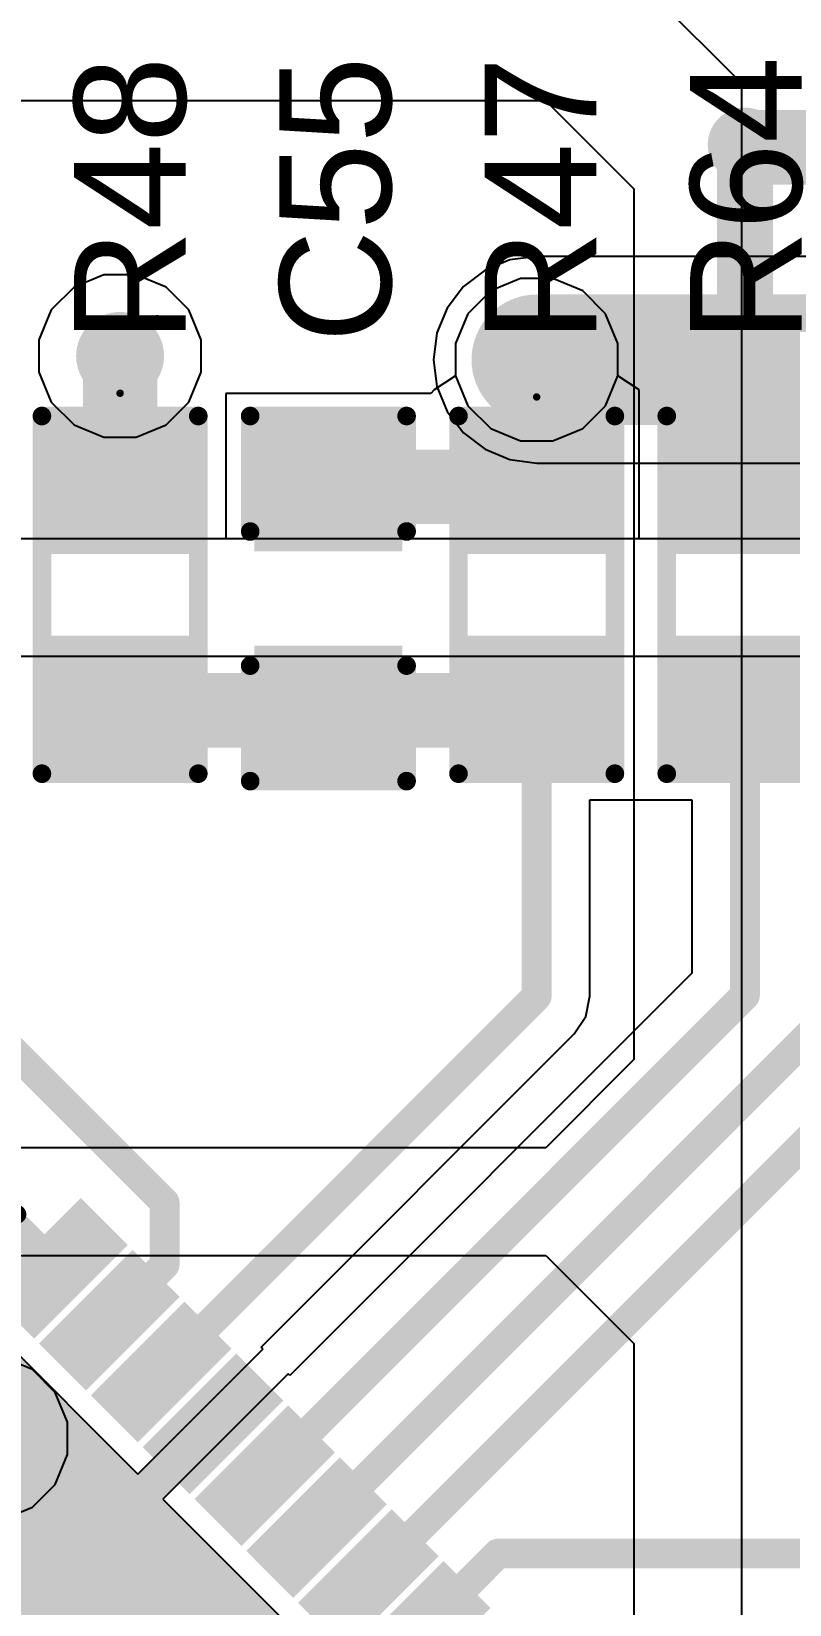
# Model space of a CAD drawing. Header units: inches. Extents: x 0 to 12.2, y 0 to 7.
# Drawn here: x 1.2877 to 1.4913, y 3.8963 to 4.3186 of the extents above; entities that cross this region are included whole.
import ezdxf

# ---------------------------------------------------------------- set-up
doc = ezdxf.new("R2010")
doc.units = ezdxf.units.IN
doc.header["$MEASUREMENT"] = 0
for name, color, linetype in [('Bottom Layer', 5, 'Continuous'), ('Drill Drawing', 1, 'Continuous'), ('Layer 1', 16, 'Continuous'), ('Layer 2', 76, 'Continuous'), ('Top Layer', 1, 'Continuous'), ('Top Overlay', 2, 'Continuous'), ('Top Paste', 8, 'Continuous'), ('Top Solder', 216, 'Continuous'), ('Via Holes', 16, 'Continuous')]:
    doc.layers.add(name, color=color, linetype=linetype)
doc.styles.add('Arial', font='', dxfattribs={"height": 0.2})
doc.styles.get('Arial').set_extended_font_data('Arial')

# ---------------------------------------------------------------- blocks, each defined once
blk = doc.blocks.new('32_QFN__5_5__23')
at = {"layer": 'Top Layer'}
for points in [[(-0.07381885, 0.08208665), (-0.07381885, 0.10964575), (-0.06397635, 0.10964575), (-0.06397635, 0.08208665)], [(-0.05413385, 0.08208665), (-0.05413385, 0.10964575), (-0.04429135, 0.10964575), (-0.04429135, 0.08208665)], [(-0.03444885, 0.08208665), (-0.03444885, 0.10964575), (-0.02460635, 0.10964575), (-0.02460635, 0.08208665)], [(-0.01476375, 0.08208675), (-0.01476375, 0.10964585), (-0.004921249999999999, 0.10964585), (-0.004921250000000001, 0.08208675)], [(0.004921249999999999, 0.08208675), (0.004921250000000001, 0.10964585), (0.01476375, 0.10964585), (0.01476375, 0.08208675)], [(0.02460635, 0.08208665), (0.02460635, 0.10964575), (0.03444885, 0.10964575), (0.03444885, 0.08208665)], [(0.04429135, 0.08208665), (0.04429135, 0.10964575), (0.05413385, 0.10964575), (0.05413385, 0.08208665)], [(0.06397635, 0.08208665), (0.06397635, 0.10964575), (0.07381885, 0.10964575), (0.07381885, 0.08208665)], [(-0.10964565, 0.07381895), (-0.08208655, 0.07381895), (-0.08208655, 0.06397645), (-0.10964565, 0.06397645)], [(0.08208655, 0.07381895), (0.10964565, 0.07381895), (0.10964565, 0.06397645), (0.08208655, 0.06397645)], [(-0.0679134, 0.0679135), (0.0679134, 0.0679135), (0.0679134, -0.0679133), (-0.0679134, -0.0679133)], [(-0.10964565, 0.05413395), (-0.08208655, 0.05413395), (-0.08208655, 0.04429145), (-0.10964565, 0.04429145)], [(0.08208655, 0.05413395), (0.10964565, 0.05413395), (0.10964565, 0.04429145), (0.08208655, 0.04429145)], [(-0.10964565, 0.03444895), (-0.08208655, 0.03444895), (-0.08208655, 0.02460645), (-0.10964565, 0.02460645)], [(0.08208655, 0.03444895), (0.10964565, 0.03444895), (0.10964565, 0.02460645), (0.08208655, 0.02460645)], [(-0.10964565, 0.01476385), (-0.08208655, 0.01476385), (-0.08208655, 0.00492135), (-0.10964565, 0.00492135)], [(0.08208655, 0.01476385), (0.10964565, 0.01476385), (0.10964565, 0.00492135), (0.08208655, 0.00492135)], [(-0.10964565, -0.00492115), (-0.08208655, -0.00492115), (-0.08208655, -0.01476365), (-0.10964565, -0.01476365)], [(0.08208655, -0.00492115), (0.10964565, -0.00492115), (0.10964565, -0.01476365), (0.08208655, -0.01476365)], [(-0.10964565, -0.02460615), (-0.08208655, -0.02460615), (-0.08208655, -0.03444865), (-0.10964565, -0.03444865)], [(0.08208655, -0.02460615), (0.10964565, -0.02460615), (0.10964565, -0.03444865), (0.08208655, -0.03444865)], [(-0.10964565, -0.04429115), (-0.08208655, -0.04429115), (-0.08208655, -0.05413365), (-0.10964565, -0.05413365)], [(0.08208655, -0.04429115), (0.10964565, -0.04429115), (0.10964565, -0.05413365), (0.08208655, -0.05413365)], [(-0.10964565, -0.06397615), (-0.08208655, -0.06397615), (-0.08208655, -0.07381865), (-0.10964565, -0.07381865)], [(0.08208655, -0.06397615), (0.10964565, -0.06397615), (0.10964565, -0.07381865), (0.08208655, -0.07381865)], [(-0.07381885, -0.10964545), (-0.07381885, -0.08208635), (-0.06397635, -0.08208635), (-0.06397635, -0.10964545)], [(-0.05413385, -0.10964545), (-0.05413385, -0.08208635), (-0.04429135, -0.08208635), (-0.04429135, -0.10964545)], [(-0.03444885, -0.10964545), (-0.03444885, -0.08208635), (-0.02460635, -0.08208635), (-0.02460635, -0.10964545)], [(-0.01476375, -0.10964555), (-0.01476375, -0.08208645), (-0.004921249999999999, -0.08208645), (-0.004921250000000001, -0.10964555)], [(0.004921249999999999, -0.10964555), (0.004921250000000001, -0.08208645), (0.01476375, -0.08208645), (0.01476375, -0.10964555)], [(0.02460635, -0.10964545), (0.02460635, -0.08208635), (0.03444885, -0.08208635), (0.03444885, -0.10964545)], [(0.04429135, -0.10964545), (0.04429135, -0.08208635), (0.05413385, -0.08208635), (0.05413385, -0.10964545)], [(0.06397635, -0.10964545), (0.06397635, -0.08208635), (0.07381885, -0.08208635), (0.07381885, -0.10964545)]]:
    blk.add_hatch(color=1, dxfattribs=at).paths.add_polyline_path(points)
at = {"layer": 'Top Paste'}
for points in [[(-0.07381885, 0.08208665), (-0.07381885, 0.10964575), (-0.06397635, 0.10964575), (-0.06397635, 0.08208665)], [(-0.05413385, 0.08208665), (-0.05413385, 0.10964575), (-0.04429135, 0.10964575), (-0.04429135, 0.08208665)], [(-0.03444885, 0.08208665), (-0.03444885, 0.10964575), (-0.02460635, 0.10964575), (-0.02460635, 0.08208665)], [(-0.01476375, 0.08208675), (-0.01476375, 0.10964585), (-0.004921249999999999, 0.10964585), (-0.004921250000000001, 0.08208675)], [(0.004921249999999999, 0.08208675), (0.004921250000000001, 0.10964585), (0.01476375, 0.10964585), (0.01476375, 0.08208675)], [(0.02460635, 0.08208665), (0.02460635, 0.10964575), (0.03444885, 0.10964575), (0.03444885, 0.08208665)], [(0.04429135, 0.08208665), (0.04429135, 0.10964575), (0.05413385, 0.10964575), (0.05413385, 0.08208665)], [(0.06397635, 0.08208665), (0.06397635, 0.10964575), (0.07381885, 0.10964575), (0.07381885, 0.08208665)], [(-0.10964565, 0.07381895), (-0.08208655, 0.07381895), (-0.08208655, 0.06397645), (-0.10964565, 0.06397645)], [(0.08208655, 0.07381895), (0.10964565, 0.07381895), (0.10964565, 0.06397645), (0.08208655, 0.06397645)], [(-0.10964565, 0.05413395), (-0.08208655, 0.05413395), (-0.08208655, 0.04429145), (-0.10964565, 0.04429145)], [(0.08208655, 0.05413395), (0.10964565, 0.05413395), (0.10964565, 0.04429145), (0.08208655, 0.04429145)], [(-0.10964565, 0.03444895), (-0.08208655, 0.03444895), (-0.08208655, 0.02460645), (-0.10964565, 0.02460645)], [(0.08208655, 0.03444895), (0.10964565, 0.03444895), (0.10964565, 0.02460645), (0.08208655, 0.02460645)], [(-0.10964565, 0.01476385), (-0.08208655, 0.01476385), (-0.08208655, 0.00492135), (-0.10964565, 0.00492135)], [(0.08208655, 0.01476385), (0.10964565, 0.01476385), (0.10964565, 0.00492135), (0.08208655, 0.00492135)], [(-0.10964565, -0.00492115), (-0.08208655, -0.00492115), (-0.08208655, -0.01476365), (-0.10964565, -0.01476365)], [(0.08208655, -0.00492115), (0.10964565, -0.00492115), (0.10964565, -0.01476365), (0.08208655, -0.01476365)], [(-0.10964565, -0.02460615), (-0.08208655, -0.02460615), (-0.08208655, -0.03444865), (-0.10964565, -0.03444865)], [(0.08208655, -0.02460615), (0.10964565, -0.02460615), (0.10964565, -0.03444865), (0.08208655, -0.03444865)], [(-0.10964565, -0.04429115), (-0.08208655, -0.04429115), (-0.08208655, -0.05413365), (-0.10964565, -0.05413365)], [(0.08208655, -0.04429115), (0.10964565, -0.04429115), (0.10964565, -0.05413365), (0.08208655, -0.05413365)], [(-0.10964565, -0.06397615), (-0.08208655, -0.06397615), (-0.08208655, -0.07381865), (-0.10964565, -0.07381865)], [(0.08208655, -0.06397615), (0.10964565, -0.06397615), (0.10964565, -0.07381865), (0.08208655, -0.07381865)], [(-0.07381885, -0.10964545), (-0.07381885, -0.08208635), (-0.06397635, -0.08208635), (-0.06397635, -0.10964545)], [(-0.05413385, -0.10964545), (-0.05413385, -0.08208635), (-0.04429135, -0.08208635), (-0.04429135, -0.10964545)], [(-0.03444885, -0.10964545), (-0.03444885, -0.08208635), (-0.02460635, -0.08208635), (-0.02460635, -0.10964545)], [(-0.01476375, -0.10964555), (-0.01476375, -0.08208645), (-0.004921249999999999, -0.08208645), (-0.004921250000000001, -0.10964555)], [(0.004921249999999999, -0.10964555), (0.004921250000000001, -0.08208645), (0.01476375, -0.08208645), (0.01476375, -0.10964555)], [(0.02460635, -0.10964545), (0.02460635, -0.08208635), (0.03444885, -0.08208635), (0.03444885, -0.10964545)], [(0.04429135, -0.10964545), (0.04429135, -0.08208635), (0.05413385, -0.08208635), (0.05413385, -0.10964545)], [(0.06397635, -0.10964545), (0.06397635, -0.08208635), (0.07381885, -0.08208635), (0.07381885, -0.10964545)]]:
    blk.add_hatch(color=8, dxfattribs=at).paths.add_polyline_path(points)
at = {"layer": 'Top Solder'}
for points in [[(-0.07781885, 0.07808665), (-0.07781885, 0.11364575), (-0.05997635, 0.11364575), (-0.05997635, 0.07808665)], [(-0.05813385, 0.07808665), (-0.05813385, 0.11364575), (-0.04029135, 0.11364575), (-0.04029135, 0.07808665)], [(-0.03844885, 0.07808665), (-0.03844885, 0.11364575), (-0.02060635, 0.11364575), (-0.02060635, 0.07808665)], [(-0.01876375, 0.07808675), (-0.01876375, 0.11364585), (-0.0009212499999999986, 0.11364585), (-0.0009212500000000015, 0.07808675)], [(0.0009212499999999986, 0.07808675), (0.0009212500000000015, 0.11364585), (0.01876375, 0.11364585), (0.01876375, 0.07808675)], [(0.02060635, 0.07808665), (0.02060635, 0.11364575), (0.03844885, 0.11364575), (0.03844885, 0.07808665)], [(0.04029135, 0.07808665), (0.04029135, 0.11364575), (0.05813385, 0.11364575), (0.05813385, 0.07808665)], [(0.05997635, 0.07808665), (0.05997635, 0.11364575), (0.07781885, 0.11364575), (0.07781885, 0.07808665)], [(-0.11364565, 0.07781895), (-0.07808655, 0.07781895), (-0.07808655, 0.05997645), (-0.11364565, 0.05997645)], [(0.07808655, 0.07781895), (0.11364565, 0.07781895), (0.11364565, 0.05997645), (0.07808655, 0.05997645)], [(-0.0719134, 0.0719135), (0.0719134, 0.0719135), (0.0719134, -0.0719133), (-0.0719134, -0.0719133)], [(-0.11364565, 0.05813395), (-0.07808655, 0.05813395), (-0.07808655, 0.04029145), (-0.11364565, 0.04029145)], [(0.07808655, 0.05813395), (0.11364565, 0.05813395), (0.11364565, 0.04029145), (0.07808655, 0.04029145)], [(-0.11364565, 0.03844895), (-0.07808655, 0.03844895), (-0.07808655, 0.02060645), (-0.11364565, 0.02060645)], [(0.07808655, 0.03844895), (0.11364565, 0.03844895), (0.11364565, 0.02060645), (0.07808655, 0.02060645)], [(-0.11364565, 0.01876385), (-0.07808655, 0.01876385), (-0.07808655, 0.00092135), (-0.11364565, 0.00092135)], [(0.07808655, 0.01876385), (0.11364565, 0.01876385), (0.11364565, 0.00092135), (0.07808655, 0.00092135)], [(-0.11364565, -0.00092115), (-0.07808655, -0.00092115), (-0.07808655, -0.01876365), (-0.11364565, -0.01876365)], [(0.07808655, -0.00092115), (0.11364565, -0.00092115), (0.11364565, -0.01876365), (0.07808655, -0.01876365)], [(-0.11364565, -0.02060615), (-0.07808655, -0.02060615), (-0.07808655, -0.03844865), (-0.11364565, -0.03844865)], [(0.07808655, -0.02060615), (0.11364565, -0.02060615), (0.11364565, -0.03844865), (0.07808655, -0.03844865)], [(-0.11364565, -0.04029115), (-0.07808655, -0.04029115), (-0.07808655, -0.05813365), (-0.11364565, -0.05813365)], [(0.07808655, -0.04029115), (0.11364565, -0.04029115), (0.11364565, -0.05813365), (0.07808655, -0.05813365)], [(-0.11364565, -0.05997615), (-0.07808655, -0.05997615), (-0.07808655, -0.07781865), (-0.11364565, -0.07781865)], [(0.07808655, -0.05997615), (0.11364565, -0.05997615), (0.11364565, -0.07781865), (0.07808655, -0.07781865)], [(-0.07781885, -0.11364545), (-0.07781885, -0.07808635), (-0.05997635, -0.07808635), (-0.05997635, -0.11364545)], [(-0.05813385, -0.11364545), (-0.05813385, -0.07808635), (-0.04029135, -0.07808635), (-0.04029135, -0.11364545)], [(-0.03844885, -0.11364545), (-0.03844885, -0.07808635), (-0.02060635, -0.07808635), (-0.02060635, -0.11364545)], [(-0.01876375, -0.11364555), (-0.01876375, -0.07808645), (-0.0009212499999999986, -0.07808645), (-0.0009212500000000015, -0.11364555)], [(0.0009212499999999986, -0.11364555), (0.0009212500000000015, -0.07808645), (0.01876375, -0.07808645), (0.01876375, -0.11364555)], [(0.02060635, -0.11364545), (0.02060635, -0.07808635), (0.03844885, -0.07808635), (0.03844885, -0.11364545)], [(0.04029135, -0.11364545), (0.04029135, -0.07808635), (0.05813385, -0.07808635), (0.05813385, -0.11364545)], [(0.05997635, -0.11364545), (0.05997635, -0.07808635), (0.07781885, -0.07808635), (0.07781885, -0.11364545)]]:
    blk.add_hatch(color=216, dxfattribs=at).paths.add_polyline_path(points)
at = {"layer": 'Top Overlay'}
for points in [[(-0.0984252, 0.0984254, 0.005, 0.005, 0), (-0.0984252, 0.0868111, 0.005, 0.005, 0)], [(-0.0984252, 0.0984254, 0.005, 0.005, 0), (-0.086811, 0.0984254, 0.005, 0.005, 0)], [(0.086811, 0.0984254, 0.005, 0.005, 0), (0.0984252, 0.0984254, 0.005, 0.005, 0)], [(0.0984252, 0.0984254, 0.005, 0.005, 0), (0.0984252, 0.0868111, 0.005, 0.005, 0)], [(-0.1248661, 0.0738977, 0.005, 0.005, 0), (-0.1248661, 0.0638978, 0.005, 0.005, 0)], [(-0.1248661, 0.0738977, 0.005, 0.005, 0), (-0.1198661, 0.0688977, 0.005, 0.005, 0)], [(-0.1248661, 0.0638978, 0.005, 0.005, 0), (-0.1198661, 0.0688977, 0.005, 0.005, 0)], [(-0.0984252, -0.0868109, 0.005, 0.005, 0), (-0.0984252, -0.0984251, 0.005, 0.005, 0)], [(0.0984252, -0.0868109, 0.005, 0.005, 0), (0.0984252, -0.0984251, 0.005, 0.005, 0)], [(-0.0984252, -0.0984251, 0.005, 0.005, 0), (-0.086811, -0.0984251, 0.005, 0.005, 0)], [(0.086811, -0.0984251, 0.005, 0.005, 0), (0.0984252, -0.0984251, 0.005, 0.005, 0)]]:
    blk.add_lwpolyline(points, format="xyseb", dxfattribs=at)
for points in [[(-0.0996752, 0.0984254, 0.0025, 0.0025, 1), (-0.0971752, 0.0984254, 0.0025, 0.0025, 1)], [(-0.0996752, 0.0984254, 0.0025, 0.0025, 1), (-0.0971752, 0.0984254, 0.0025, 0.0025, 1)], [(-0.088061, 0.0984254, 0.0025, 0.0025, 1), (-0.085561, 0.0984254, 0.0025, 0.0025, 1)], [(0.085561, 0.0984254, 0.0025, 0.0025, 1), (0.088061, 0.0984254, 0.0025, 0.0025, 1)], [(0.0971752, 0.0984254, 0.0025, 0.0025, 1), (0.0996752, 0.0984254, 0.0025, 0.0025, 1)], [(0.0971752, 0.0984254, 0.0025, 0.0025, 1), (0.0996752, 0.0984254, 0.0025, 0.0025, 1)], [(-0.0996752, 0.0868111, 0.0025, 0.0025, 1), (-0.0971752, 0.0868111, 0.0025, 0.0025, 1)], [(0.0971752, 0.0868111, 0.0025, 0.0025, 1), (0.0996752, 0.0868111, 0.0025, 0.0025, 1)], [(-0.1261161, 0.0738977, 0.0025, 0.0025, 1), (-0.1236161, 0.0738977, 0.0025, 0.0025, 1)], [(-0.1261161, 0.0738977, 0.0025, 0.0025, 1), (-0.1236161, 0.0738977, 0.0025, 0.0025, 1)], [(-0.1211161, 0.0688977, 0.0025, 0.0025, 1), (-0.1186161, 0.0688977, 0.0025, 0.0025, 1)], [(-0.1211161, 0.0688977, 0.0025, 0.0025, 1), (-0.1186161, 0.0688977, 0.0025, 0.0025, 1)], [(-0.1261161, 0.0638978, 0.0025, 0.0025, 1), (-0.1236161, 0.0638978, 0.0025, 0.0025, 1)], [(-0.1261161, 0.0638978, 0.0025, 0.0025, 1), (-0.1236161, 0.0638978, 0.0025, 0.0025, 1)], [(-0.0996752, -0.0868109, 0.0025, 0.0025, 1), (-0.0971752, -0.0868109, 0.0025, 0.0025, 1)], [(0.0971752, -0.0868109, 0.0025, 0.0025, 1), (0.0996752, -0.0868109, 0.0025, 0.0025, 1)], [(-0.0996752, -0.0984251, 0.0025, 0.0025, 1), (-0.0971752, -0.0984251, 0.0025, 0.0025, 1)], [(-0.0996752, -0.0984251, 0.0025, 0.0025, 1), (-0.0971752, -0.0984251, 0.0025, 0.0025, 1)], [(-0.088061, -0.0984251, 0.0025, 0.0025, 1), (-0.085561, -0.0984251, 0.0025, 0.0025, 1)], [(0.085561, -0.0984251, 0.0025, 0.0025, 1), (0.088061, -0.0984251, 0.0025, 0.0025, 1)], [(0.0971752, -0.0984251, 0.0025, 0.0025, 1), (0.0996752, -0.0984251, 0.0025, 0.0025, 1)], [(0.0971752, -0.0984251, 0.0025, 0.0025, 1), (0.0996752, -0.0984251, 0.0025, 0.0025, 1)]]:
    blk.add_lwpolyline(points, format="xyseb", close=True, dxfattribs=at)
blk = doc.blocks.new('R___0603_100')
at = {"layer": 'Top Layer'}
for points in [[(-0.015, 0.0175), (-0.015, -0.0175), (-0.045, -0.0175), (-0.045, 0.0175)], [(0.045, 0.0175), (0.045, -0.0175), (0.015, -0.0175), (0.015, 0.0175)]]:
    blk.add_hatch(color=1, dxfattribs=at).paths.add_polyline_path(points)
at = {"layer": 'Top Paste'}
for points in [[(-0.015, 0.0175), (-0.015, -0.0175), (-0.045, -0.0175), (-0.045, 0.0175)], [(0.045, 0.0175), (0.045, -0.0175), (0.015, -0.0175), (0.015, 0.0175)]]:
    blk.add_hatch(color=8, dxfattribs=at).paths.add_polyline_path(points)
at = {"layer": 'Top Solder'}
for points in [[(-0.011, 0.0215), (-0.011, -0.0215), (-0.049, -0.0215), (-0.049, 0.0215)], [(0.049, 0.0215), (0.049, -0.0215), (0.011, -0.0215), (0.011, 0.0215)]]:
    blk.add_hatch(color=216, dxfattribs=at).paths.add_polyline_path(points)
at = {"layer": 'Top Overlay'}
for points in [[(-0.048, -0.021, 0.005, 0.005, 0), (-0.048, 0.021, 0.005, 0.005, 0)], [(0.048, 0.021, 0.005, 0.005, 0), (-0.048, 0.021, 0.005, 0.005, 0)], [(0.048, -0.021, 0.005, 0.005, 0), (0.048, 0.021, 0.005, 0.005, 0)], [(0.048, -0.021, 0.005, 0.005, 0), (-0.048, -0.021, 0.005, 0.005, 0)]]:
    blk.add_lwpolyline(points, format="xyseb", dxfattribs=at)
for points in [[(-0.04925, 0.021, 0.0025, 0.0025, 1), (-0.04675, 0.021, 0.0025, 0.0025, 1)], [(-0.04925, 0.021, 0.0025, 0.0025, 1), (-0.04675, 0.021, 0.0025, 0.0025, 1)], [(0.04675, 0.021, 0.0025, 0.0025, 1), (0.04925, 0.021, 0.0025, 0.0025, 1)], [(0.04675, 0.021, 0.0025, 0.0025, 1), (0.04925, 0.021, 0.0025, 0.0025, 1)], [(-0.04925, -0.021, 0.0025, 0.0025, 1), (-0.04675, -0.021, 0.0025, 0.0025, 1)], [(-0.04925, -0.021, 0.0025, 0.0025, 1), (-0.04675, -0.021, 0.0025, 0.0025, 1)], [(0.04675, -0.021, 0.0025, 0.0025, 1), (0.04925, -0.021, 0.0025, 0.0025, 1)], [(0.04675, -0.021, 0.0025, 0.0025, 1), (0.04925, -0.021, 0.0025, 0.0025, 1)]]:
    blk.add_lwpolyline(points, format="xyseb", close=True, dxfattribs=at)
blk = doc.blocks.new('R___0603_116')
at = {"layer": 'Top Layer'}
for points in [[(-0.015, 0.0175), (-0.015, -0.0175), (-0.045, -0.0175), (-0.045, 0.0175)], [(0.045, 0.0175), (0.045, -0.0175), (0.015, -0.0175), (0.015, 0.0175)]]:
    blk.add_hatch(color=1, dxfattribs=at).paths.add_polyline_path(points)
at = {"layer": 'Top Paste'}
for points in [[(-0.015, 0.0175), (-0.015, -0.0175), (-0.045, -0.0175), (-0.045, 0.0175)], [(0.045, 0.0175), (0.045, -0.0175), (0.015, -0.0175), (0.015, 0.0175)]]:
    blk.add_hatch(color=8, dxfattribs=at).paths.add_polyline_path(points)
at = {"layer": 'Top Solder'}
for points in [[(-0.011, 0.0215), (-0.011, -0.0215), (-0.049, -0.0215), (-0.049, 0.0215)], [(0.049, 0.0215), (0.049, -0.0215), (0.011, -0.0215), (0.011, 0.0215)]]:
    blk.add_hatch(color=216, dxfattribs=at).paths.add_polyline_path(points)
at = {"layer": 'Top Overlay'}
for points in [[(-0.048, 0.021, 0.005, 0.005, 0), (-0.048, -0.021, 0.005, 0.005, 0)], [(-0.048, 0.021, 0.005, 0.005, 0), (0.048, 0.021, 0.005, 0.005, 0)], [(0.048, 0.021, 0.005, 0.005, 0), (0.048, -0.021, 0.005, 0.005, 0)], [(-0.048, -0.021, 0.005, 0.005, 0), (0.048, -0.021, 0.005, 0.005, 0)]]:
    blk.add_lwpolyline(points, format="xyseb", dxfattribs=at)
for points in [[(-0.04925, 0.021, 0.0025, 0.0025, 1), (-0.04675, 0.021, 0.0025, 0.0025, 1)], [(-0.04925, 0.021, 0.0025, 0.0025, 1), (-0.04675, 0.021, 0.0025, 0.0025, 1)], [(0.04675, 0.021, 0.0025, 0.0025, 1), (0.04925, 0.021, 0.0025, 0.0025, 1)], [(0.04675, 0.021, 0.0025, 0.0025, 1), (0.04925, 0.021, 0.0025, 0.0025, 1)], [(-0.04925, -0.021, 0.0025, 0.0025, 1), (-0.04675, -0.021, 0.0025, 0.0025, 1)], [(-0.04925, -0.021, 0.0025, 0.0025, 1), (-0.04675, -0.021, 0.0025, 0.0025, 1)], [(0.04675, -0.021, 0.0025, 0.0025, 1), (0.04925, -0.021, 0.0025, 0.0025, 1)], [(0.04675, -0.021, 0.0025, 0.0025, 1), (0.04925, -0.021, 0.0025, 0.0025, 1)]]:
    blk.add_lwpolyline(points, format="xyseb", close=True, dxfattribs=at)
blk = doc.blocks.new('R___0603_117')
at = {"layer": 'Top Layer'}
for points in [[(-0.015, 0.0175), (-0.015, -0.0175), (-0.045, -0.0175), (-0.045, 0.0175)], [(0.045, 0.0175), (0.045, -0.0175), (0.015, -0.0175), (0.015, 0.0175)]]:
    blk.add_hatch(color=1, dxfattribs=at).paths.add_polyline_path(points)
at = {"layer": 'Top Paste'}
for points in [[(-0.015, 0.0175), (-0.015, -0.0175), (-0.045, -0.0175), (-0.045, 0.0175)], [(0.045, 0.0175), (0.045, -0.0175), (0.015, -0.0175), (0.015, 0.0175)]]:
    blk.add_hatch(color=8, dxfattribs=at).paths.add_polyline_path(points)
at = {"layer": 'Top Solder'}
for points in [[(-0.011, 0.0215), (-0.011, -0.0215), (-0.049, -0.0215), (-0.049, 0.0215)], [(0.049, 0.0215), (0.049, -0.0215), (0.011, -0.0215), (0.011, 0.0215)]]:
    blk.add_hatch(color=216, dxfattribs=at).paths.add_polyline_path(points)
at = {"layer": 'Top Overlay'}
for points in [[(-0.048, -0.021, 0.005, 0.005, 0), (-0.048, 0.021, 0.005, 0.005, 0)], [(0.048, 0.021, 0.005, 0.005, 0), (-0.048, 0.021, 0.005, 0.005, 0)], [(0.048, -0.021, 0.005, 0.005, 0), (0.048, 0.021, 0.005, 0.005, 0)], [(0.048, -0.021, 0.005, 0.005, 0), (-0.048, -0.021, 0.005, 0.005, 0)]]:
    blk.add_lwpolyline(points, format="xyseb", dxfattribs=at)
for points in [[(-0.04925, 0.021, 0.0025, 0.0025, 1), (-0.04675, 0.021, 0.0025, 0.0025, 1)], [(-0.04925, 0.021, 0.0025, 0.0025, 1), (-0.04675, 0.021, 0.0025, 0.0025, 1)], [(0.04675, 0.021, 0.0025, 0.0025, 1), (0.04925, 0.021, 0.0025, 0.0025, 1)], [(0.04675, 0.021, 0.0025, 0.0025, 1), (0.04925, 0.021, 0.0025, 0.0025, 1)], [(-0.04925, -0.021, 0.0025, 0.0025, 1), (-0.04675, -0.021, 0.0025, 0.0025, 1)], [(-0.04925, -0.021, 0.0025, 0.0025, 1), (-0.04675, -0.021, 0.0025, 0.0025, 1)], [(0.04675, -0.021, 0.0025, 0.0025, 1), (0.04925, -0.021, 0.0025, 0.0025, 1)], [(0.04675, -0.021, 0.0025, 0.0025, 1), (0.04925, -0.021, 0.0025, 0.0025, 1)]]:
    blk.add_lwpolyline(points, format="xyseb", close=True, dxfattribs=at)
blk = doc.blocks.new('C___0603_300')
at = {"layer": 'Top Layer'}
for points in [[(-0.015, 0.0175), (-0.015, -0.0175), (-0.045, -0.0175), (-0.045, 0.0175)], [(0.045, 0.0175), (0.045, -0.0175), (0.015, -0.0175), (0.015, 0.0175)]]:
    blk.add_hatch(color=1, dxfattribs=at).paths.add_polyline_path(points)
at = {"layer": 'Top Paste'}
for points in [[(-0.015, 0.0175), (-0.015, -0.0175), (-0.045, -0.0175), (-0.045, 0.0175)], [(0.045, 0.0175), (0.045, -0.0175), (0.015, -0.0175), (0.015, 0.0175)]]:
    blk.add_hatch(color=8, dxfattribs=at).paths.add_polyline_path(points)
at = {"layer": 'Top Solder'}
for points in [[(-0.0126378, 0.0198622), (-0.0126378, -0.0198622), (-0.0473622, -0.0198622), (-0.0473622, 0.0198622)], [(0.0473622, 0.0198622), (0.0473622, -0.0198622), (0.0126378, -0.0198622), (0.0126378, 0.0198622)]]:
    blk.add_hatch(color=216, dxfattribs=at).paths.add_polyline_path(points)
at = {"layer": 'Top Overlay'}
for points in [[(-0.018, 0.021, 0.005, 0.005, 0), (-0.049, 0.021, 0.005, 0.005, 0)], [(-0.049, -0.021, 0.005, 0.005, 0), (-0.049, 0.021, 0.005, 0.005, 0)], [(0.049, 0.021, 0.005, 0.005, 0), (0.018, 0.021, 0.005, 0.005, 0)], [(0.049, -0.021, 0.005, 0.005, 0), (0.049, 0.021, 0.005, 0.005, 0)], [(-0.018, -0.021, 0.005, 0.005, 0), (-0.049, -0.021, 0.005, 0.005, 0)], [(0.049, -0.021, 0.005, 0.005, 0), (0.018, -0.021, 0.005, 0.005, 0)]]:
    blk.add_lwpolyline(points, format="xyseb", dxfattribs=at)
for points in [[(-0.05025, 0.021, 0.0025, 0.0025, 1), (-0.04775, 0.021, 0.0025, 0.0025, 1)], [(-0.05025, 0.021, 0.0025, 0.0025, 1), (-0.04775, 0.021, 0.0025, 0.0025, 1)], [(-0.01925, 0.021, 0.0025, 0.0025, 1), (-0.01675, 0.021, 0.0025, 0.0025, 1)], [(0.01675, 0.021, 0.0025, 0.0025, 1), (0.01925, 0.021, 0.0025, 0.0025, 1)], [(0.04775, 0.021, 0.0025, 0.0025, 1), (0.05025, 0.021, 0.0025, 0.0025, 1)], [(0.04775, 0.021, 0.0025, 0.0025, 1), (0.05025, 0.021, 0.0025, 0.0025, 1)], [(-0.05025, -0.021, 0.0025, 0.0025, 1), (-0.04775, -0.021, 0.0025, 0.0025, 1)], [(-0.05025, -0.021, 0.0025, 0.0025, 1), (-0.04775, -0.021, 0.0025, 0.0025, 1)], [(-0.01925, -0.021, 0.0025, 0.0025, 1), (-0.01675, -0.021, 0.0025, 0.0025, 1)], [(0.01675, -0.021, 0.0025, 0.0025, 1), (0.01925, -0.021, 0.0025, 0.0025, 1)], [(0.04775, -0.021, 0.0025, 0.0025, 1), (0.05025, -0.021, 0.0025, 0.0025, 1)], [(0.04775, -0.021, 0.0025, 0.0025, 1), (0.05025, -0.021, 0.0025, 0.0025, 1)]]:
    blk.add_lwpolyline(points, format="xyseb", close=True, dxfattribs=at)

msp = doc.modelspace()

# ---------------------------------------------------------------- hatches: boundary and pattern name
at = {"layer": 'Bottom Layer'}
h = msp.add_hatch(color=5, dxfattribs=at)
edge = h.paths.add_edge_path()
edge.add_arc((1.3114803, 4.2314733), 0.011811, 0, 360)
h = msp.add_hatch(color=5, dxfattribs=at)
edge = h.paths.add_edge_path()
edge.add_arc((1.4233545, 4.2304733), 0.011811, 0, 360)
at = {"layer": 'Layer 1'}
h = msp.add_hatch(color=16, dxfattribs=at)
edge = h.paths.add_edge_path()
edge.add_arc((1.3114803, 4.2314733), 0.011811, 0, 360)
h = msp.add_hatch(color=16, dxfattribs=at)
edge = h.paths.add_edge_path()
edge.add_arc((1.4233545, 4.2304733), 0.011811, 0, 360)
at = {"layer": 'Layer 2'}
h = msp.add_hatch(color=76, dxfattribs=at)
edge = h.paths.add_edge_path()
edge.add_arc((1.3114803, 4.2314733), 0.011811, 0, 360)
h = msp.add_hatch(color=76, dxfattribs=at)
edge = h.paths.add_edge_path()
edge.add_arc((1.4233545, 4.2304733), 0.011811, 0, 360)
at = {"layer": 'Top Layer'}
h = msp.add_hatch(color=1, dxfattribs=at)
edge = h.paths.add_edge_path()
edge.add_arc((1.3114803, 4.2314733), 0.011811, 0, 360)
h = msp.add_hatch(color=1, dxfattribs=at)
edge = h.paths.add_edge_path()
edge.add_arc((1.4233545, 4.2304733), 0.011811, 0, 360)
msp.add_hatch(color=1, dxfattribs=at).paths.add_polyline_path([(1.3496404, 3.9510916), (1.3426808, 3.9580512), (1.2886302, 3.9040006), (1.2955898, 3.897041)])
at = {"layer": 'Via Holes'}
h = msp.add_hatch(color=7, dxfattribs=at)
edge = h.paths.add_edge_path()
edge.add_arc((1.3114803, 4.2314733), 0.0059055, 0, 360)
h = msp.add_hatch(color=7, dxfattribs=at)
edge = h.paths.add_edge_path()
edge.add_arc((1.4233545, 4.2304733), 0.0059055, 0, 360)

# ---------------------------------------------------------------- linework, layer by layer
at = {"layer": 'Bottom Layer'}
for p, q in [((1.4161756, 4.2572655), (1.4094858, 4.2544945)), ((1.4233545, 4.2582106), (1.4161756, 4.2572655)), ((2.1869754, 4.2582106), (1.4233545, 4.2582106)), ((1.4094858, 4.2544945), (1.4037413, 4.2500865)), ((1.4037413, 4.2500865), (1.3993333, 4.244342)), ((1.3993333, 4.244342), (1.3965623, 4.2376522)), ((1.3965623, 4.2376522), (1.3956172, 4.2304733)), ((1.3956172, 4.2304733), (1.3965623, 4.2232944)), ((1.3965623, 4.2232944), (1.3993333, 4.2166046)), ((1.3993333, 4.2166046), (1.4037413, 4.2108601)), ((1.4037413, 4.2108601), (1.4094858, 4.2064521)), ((1.4094858, 4.2064521), (1.4161756, 4.2036811)), ((1.4161756, 4.2036811), (1.4233545, 4.202736)), ((1.4233545, 4.202736), (2.1869754, 4.202736))]:
    msp.add_line(p, q, dxfattribs=at)
msp.add_lwpolyline([(1.4233545, 4.2304733, 0.035, 0.035, 0), (2.1869754, 4.2304733, 0.035, 0.035, 0)], format="xyseb", dxfattribs=at)
msp.add_lwpolyline([(1.4146045, 4.2304733, 0.0175, 0.0175, 1), (1.4321045, 4.2304733, 0.0175, 0.0175, 1)], format="xyseb", close=True, dxfattribs=at)
at = {"layer": 'Drill Drawing'}
for points in [[(1.3014803, 4.2414733, 0.002, 0.002, 0), (1.3214803, 4.2414733, 0.002, 0.002, 0)], [(1.3014803, 4.2414733, 0.002, 0.002, 0), (1.3114803, 4.2214733, 0.002, 0.002, 0)], [(1.3114803, 4.2214733, 0.002, 0.002, 0), (1.3214803, 4.2414733, 0.002, 0.002, 0)], [(1.4133545, 4.2404733, 0.002, 0.002, 0), (1.4333545, 4.2404733, 0.002, 0.002, 0)], [(1.4133545, 4.2404733, 0.002, 0.002, 0), (1.4233545, 4.2204733, 0.002, 0.002, 0)], [(1.4233545, 4.2204733, 0.002, 0.002, 0), (1.4333545, 4.2404733, 0.002, 0.002, 0)]]:
    msp.add_lwpolyline(points, format="xyseb", dxfattribs=at)
for points in [[(1.3009803, 4.2414733, 0.001, 0.001, 1), (1.3019803, 4.2414733, 0.001, 0.001, 1)], [(1.3009803, 4.2414733, 0.001, 0.001, 1), (1.3019803, 4.2414733, 0.001, 0.001, 1)], [(1.3209803, 4.2414733, 0.001, 0.001, 1), (1.3219803, 4.2414733, 0.001, 0.001, 1)], [(1.3209803, 4.2414733, 0.001, 0.001, 1), (1.3219803, 4.2414733, 0.001, 0.001, 1)], [(1.4128545, 4.2404733, 0.001, 0.001, 1), (1.4138545, 4.2404733, 0.001, 0.001, 1)], [(1.4128545, 4.2404733, 0.001, 0.001, 1), (1.4138545, 4.2404733, 0.001, 0.001, 1)], [(1.4328545, 4.2404733, 0.001, 0.001, 1), (1.4338545, 4.2404733, 0.001, 0.001, 1)], [(1.4328545, 4.2404733, 0.001, 0.001, 1), (1.4338545, 4.2404733, 0.001, 0.001, 1)], [(1.3109803, 4.2214733, 0.001, 0.001, 1), (1.3119803, 4.2214733, 0.001, 0.001, 1)], [(1.3109803, 4.2214733, 0.001, 0.001, 1), (1.3119803, 4.2214733, 0.001, 0.001, 1)], [(1.4228545, 4.2204733, 0.001, 0.001, 1), (1.4238545, 4.2204733, 0.001, 0.001, 1)], [(1.4228545, 4.2204733, 0.001, 0.001, 1), (1.4238545, 4.2204733, 0.001, 0.001, 1)]]:
    msp.add_lwpolyline(points, format="xyseb", close=True, dxfattribs=at)
at = {"layer": 'Layer 1'}
for p, q in [((1.419016, 4.2522843), (1.4109996, 4.2489638)), ((1.427693, 4.2522843), (1.419016, 4.2522843)), ((1.4357094, 4.2489638), (1.427693, 4.2522843)), ((1.4109996, 4.2489638), (1.404864, 4.2428282)), ((1.441845, 4.2428282), (1.4357094, 4.2489638)), ((1.404864, 4.2428282), (1.4015435, 4.2348118)), ((1.4451655, 4.2348118), (1.441845, 4.2428282)), ((1.4015435, 4.2348118), (1.4015435, 4.2261348)), ((1.4451655, 4.2261348), (1.4451655, 4.2348118)), ((1.4015435, 4.2261348), (1.404864, 4.2181184)), ((1.441845, 4.2181184), (1.4451655, 4.2261348)), ((1.404864, 4.2181184), (1.4109996, 4.2119828)), ((1.4357094, 4.2119828), (1.441845, 4.2181184)), ((1.4109996, 4.2119828), (1.419016, 4.2086623)), ((1.427693, 4.2086623), (1.4357094, 4.2119828)), ((1.419016, 4.2086623), (1.427693, 4.2086623))]:
    msp.add_line(p, q, dxfattribs=at)
at = {"layer": 'Layer 2'}
for p, q in [((1.4784296, 4.3045704), (1.4483526, 4.3346474)), ((1.4784296, 3.679199), (1.4784296, 4.3045704)), ((0.6851306, 4.3), (1.4257354, 4.2999999)), ((1.4257354, 4.2999999), (1.4494347, 4.2763006)), ((1.4494347, 4.2763006), (1.4494348, 4.042607)), ((1.3071418, 4.2532843), (1.2991254, 4.2499638)), ((1.3158188, 4.2532843), (1.3071418, 4.2532843)), ((1.3238352, 4.2499638), (1.3158188, 4.2532843)), ((1.2991254, 4.2499638), (1.2929898, 4.2438282)), ((1.3299708, 4.2438282), (1.3238352, 4.2499638)), ((1.2929898, 4.2438282), (1.2896693, 4.2358118)), ((1.3332913, 4.2358118), (1.3299708, 4.2438282)), ((1.2896693, 4.2358118), (1.2896693, 4.2271348)), ((1.3332913, 4.2271348), (1.3332913, 4.2358118)), ((1.2896693, 4.2271348), (1.2929898, 4.2191184)), ((1.3299708, 4.2191184), (1.3332913, 4.2271348)), ((1.2929898, 4.2191184), (1.2991254, 4.2129828)), ((1.3238352, 4.2129828), (1.3299708, 4.2191184)), ((1.2991254, 4.2129828), (1.3071418, 4.2096623)), ((1.3071418, 4.2096623), (1.3158188, 4.2096623)), ((1.3158188, 4.2096623), (1.3238352, 4.2129828)), ((1.4494348, 4.042607), (1.4257745, 4.0189467)), ((1.4257745, 4.0189467), (0.6853095, 4.0189469)), ((0.5817013, 3.99), (1.4258357, 3.99)), ((1.4258357, 3.99), (1.4494347, 3.966401)), ((1.4494347, 3.966401), (1.4494348, 3.6773918)), ((1.287944, 3.9594372), (1.2799276, 3.9627577)), ((1.2940796, 3.9533016), (1.287944, 3.9594372)), ((1.2974001, 3.9452852), (1.2940796, 3.9533016)), ((1.2974001, 3.9366082), (1.2974001, 3.9452852)), ((1.2940796, 3.9285918), (1.2974001, 3.9366082)), ((1.287944, 3.9224562), (1.2940796, 3.9285918)), ((1.2799276, 3.9191357), (1.287944, 3.9224562))]:
    msp.add_line(p, q, dxfattribs=at)
at = {"layer": 'Top Layer'}
for p, q in [((1.419016, 4.2522843), (1.4109996, 4.2489638)), ((1.427693, 4.2522843), (1.419016, 4.2522843)), ((1.4357094, 4.2489638), (1.427693, 4.2522843)), ((1.4109996, 4.2489638), (1.404864, 4.2428282)), ((1.441845, 4.2428282), (1.4357094, 4.2489638)), ((1.404864, 4.2428282), (1.4015435, 4.2348118)), ((1.4451655, 4.2348118), (1.441845, 4.2428282)), ((1.4015435, 4.2348118), (1.4015435, 4.2261349)), ((1.4451655, 4.2261349), (1.4451655, 4.2348118)), ((1.3958545, 4.2223562), (1.3949173, 4.2213561)), ((1.4015435, 4.2261349), (1.3958545, 4.2223562)), ((1.4508546, 4.2223561), (1.4451655, 4.2261349)), ((1.4508545, 4.1823561), (1.4508545, 4.2223561)), ((1.4508545, 4.2223561), (1.4508546, 4.2223561)), ((1.3949173, 4.2213561), (1.3399174, 4.2213561)), ((1.3399174, 4.2213561), (1.3399174, 4.1823561)), ((1.6749198, 4.1823561), (1.0647176, 4.1823561)), ((1.3399174, 4.1823561), (1.2284371, 4.1823561)), ((1.5636658, 4.1823561), (1.4508545, 4.1823561)), ((1.0647176, 4.1509217), (1.6749198, 4.1509217)), ((1.4376288, 4.0596042), (1.4376288, 4.1123561)), ((1.4376288, 4.1123561), (1.4508543, 4.1123561)), ((1.4508543, 4.1123561), (1.4508543, 4.1123559)), ((1.4508543, 4.1123559), (1.4517918, 4.1123559)), ((1.4517918, 4.1123559), (1.4517918, 4.1123561)), ((1.4517918, 4.1123561), (1.4650173, 4.1123561)), ((1.4650173, 4.1123561), (1.4650173, 4.0657761)), ((1.4650173, 4.0657761), (1.3570576, 3.9578164)), ((1.4365422, 4.0541416), (1.4376288, 4.0596042)), ((1.433448, 4.0495107), (1.4365422, 4.0541416)), ((1.3494056, 3.9654684), (1.4334477, 4.0495105)), ((1.4334477, 4.0495105), (1.433448, 4.0495107)), ((1.2755891, 3.9720263), (1.3162337, 3.9313817)), ((1.3162337, 3.9313817), (1.349863, 3.965011)), ((1.349863, 3.965011), (1.3494056, 3.9654684)), ((1.3566002, 3.9582738), (1.3229709, 3.9246445)), ((1.3570576, 3.9578164), (1.3566002, 3.9582738)), ((1.3229709, 3.9246445), (1.3508097, 3.8968057)), ((1.3508097, 3.8968057), (1.377535, 3.8700806))]:
    msp.add_line(p, q, dxfattribs=at)
for points in [[(1.4792916, 4.2881502, 0.02, 0.02, 0), (1.4799846, 4.2874572, 0.02, 0.02, 0)], [(1.4799846, 4.2874572, 0.02, 0.02, 0), (1.5025428, 4.2874572, 0.02, 0.02, 0)], [(1.4792916, 4.1973561, 0.015, 0.015, 0), (1.4792916, 4.2881502, 0.015, 0.015, 0)], [(1.3114803, 4.1973561, 0.02, 0.02, 0), (1.3114803, 4.2314733, 0.02, 0.02, 0)], [(1.4233545, 4.1973561, 0.02, 0.02, 0), (1.4233545, 4.2304733, 0.02, 0.02, 0)], [(1.3674174, 4.1963561, 0.02, 0.02, 0), (1.4223545, 4.1963561, 0.02, 0.02, 0)], [(1.4223545, 4.1963561, 0.008, 0.008, 0), (1.4233545, 4.1973561, 0.008, 0.008, 0)], [(1.3114803, 4.1363561, 0.02, 0.02, 0), (1.3674174, 4.1363561, 0.02, 0.02, 0)], [(1.3674174, 4.1363561, 0.02, 0.02, 0), (1.4082373, 4.1363561, 0.02, 0.02, 0)], [(1.4082373, 4.1363561, 0.015, 0.015, 0), (1.4190694, 4.1363561, 0.015, 0.015, 0)], [(1.4233545, 4.0596042, 0.008, 0.008, 0), (1.4233545, 4.1373561, 0.008, 0.008, 0)], [(1.4792916, 4.0598635, 0.008, 0.008, 0), (1.4792916, 4.1373561, 0.008, 0.008, 0)], [(1.3642558, 3.9169889, 0.008, 0.008, 0), (1.5266648, 4.0793979, 0.008, 0.008, 0)], [(1.2105344, 4.0707102, 0.008, 0.008, 0), (1.2946586, 3.986586, 0.008, 0.008, 0)], [(1.2555432, 4.0721479, 0.008, 0.008, 0), (1.323442, 4.0042491, 0.008, 0.008, 0)], [(1.3224975, 3.9587472, 0.008, 0.008, 0), (1.4233545, 4.0596042, 0.008, 0.008, 0)], [(1.3503364, 3.9309083, 0.008, 0.008, 0), (1.4792916, 4.0598635, 0.008, 0.008, 0)], [(1.3781753, 3.9030695, 0.008, 0.008, 0), (1.4970018, 4.021896, 0.008, 0.008, 0)], [(1.323442, 3.9875305, 0.008, 0.008, 0), (1.323442, 4.0042491, 0.008, 0.008, 0)], [(1.2946586, 3.986586, 0.008, 0.008, 0), (1.2946587, 3.986586, 0.008, 0.008, 0)], [(1.3085781, 3.9726666, 0.008, 0.008, 0), (1.323442, 3.9875305, 0.008, 0.008, 0)], [(1.3920946, 3.8891502, 0.008, 0.008, 0), (1.4129662, 3.9100218, 0.008, 0.008, 0)], [(1.4129662, 3.9100218, 0.008, 0.008, 0), (1.5899198, 3.9100218, 0.008, 0.008, 0)]]:
    msp.add_lwpolyline(points, format="xyseb", dxfattribs=at)
for points in [[(1.4742916, 4.2881502, 0.01, 0.01, 1), (1.4842916, 4.2881502, 0.01, 0.01, 1)], [(1.4749846, 4.2874572, 0.01, 0.01, 1), (1.4849846, 4.2874572, 0.01, 0.01, 1)], [(1.4749846, 4.2874572, 0.01, 0.01, 1), (1.4849846, 4.2874572, 0.01, 0.01, 1)], [(1.4755416, 4.2881502, 0.0075, 0.0075, 1), (1.4830416, 4.2881502, 0.0075, 0.0075, 1)], [(1.3064803, 4.2314733, 0.01, 0.01, 1), (1.3164803, 4.2314733, 0.01, 0.01, 1)], [(1.4183545, 4.2304733, 0.01, 0.01, 1), (1.4283545, 4.2304733, 0.01, 0.01, 1)], [(1.3064803, 4.1973561, 0.01, 0.01, 1), (1.3164803, 4.1973561, 0.01, 0.01, 1)], [(1.3624174, 4.1963561, 0.01, 0.01, 1), (1.3724174, 4.1963561, 0.01, 0.01, 1)], [(1.4173545, 4.1963561, 0.01, 0.01, 1), (1.4273545, 4.1963561, 0.01, 0.01, 1)], [(1.4183545, 4.1973561, 0.01, 0.01, 1), (1.4283545, 4.1973561, 0.01, 0.01, 1)], [(1.4213545, 4.1973561, 0.004, 0.004, 1), (1.4253545, 4.1973561, 0.004, 0.004, 1)], [(1.4755416, 4.1973561, 0.0075, 0.0075, 1), (1.4830416, 4.1973561, 0.0075, 0.0075, 1)], [(1.4203545, 4.1963561, 0.004, 0.004, 1), (1.4243545, 4.1963561, 0.004, 0.004, 1)], [(1.3064803, 4.1363561, 0.01, 0.01, 1), (1.3164803, 4.1363561, 0.01, 0.01, 1)], [(1.3624174, 4.1363561, 0.01, 0.01, 1), (1.3724174, 4.1363561, 0.01, 0.01, 1)], [(1.3624174, 4.1363561, 0.01, 0.01, 1), (1.3724174, 4.1363561, 0.01, 0.01, 1)], [(1.4032373, 4.1363561, 0.01, 0.01, 1), (1.4132373, 4.1363561, 0.01, 0.01, 1)], [(1.4044873, 4.1363561, 0.0075, 0.0075, 1), (1.4119873, 4.1363561, 0.0075, 0.0075, 1)], [(1.4153194, 4.1363561, 0.0075, 0.0075, 1), (1.4228194, 4.1363561, 0.0075, 0.0075, 1)], [(1.4213545, 4.1373561, 0.004, 0.004, 1), (1.4253545, 4.1373561, 0.004, 0.004, 1)], [(1.4772916, 4.1373561, 0.004, 0.004, 1), (1.4812916, 4.1373561, 0.004, 0.004, 1)], [(1.4213545, 4.0596042, 0.004, 0.004, 1), (1.4253545, 4.0596042, 0.004, 0.004, 1)], [(1.4213545, 4.0596042, 0.004, 0.004, 1), (1.4253545, 4.0596042, 0.004, 0.004, 1)], [(1.4772916, 4.0598635, 0.004, 0.004, 1), (1.4812916, 4.0598635, 0.004, 0.004, 1)], [(1.4772916, 4.0598635, 0.004, 0.004, 1), (1.4812916, 4.0598635, 0.004, 0.004, 1)], [(1.321442, 4.0042491, 0.004, 0.004, 1), (1.325442, 4.0042491, 0.004, 0.004, 1)], [(1.321442, 4.0042491, 0.004, 0.004, 1), (1.325442, 4.0042491, 0.004, 0.004, 1)], [(1.2926586, 3.986586, 0.004, 0.004, 1), (1.2966586, 3.986586, 0.004, 0.004, 1)], [(1.2926586, 3.986586, 0.004, 0.004, 1), (1.2966586, 3.986586, 0.004, 0.004, 1)], [(1.2926587, 3.986586, 0.004, 0.004, 1), (1.2966587, 3.986586, 0.004, 0.004, 1)], [(1.321442, 3.9875305, 0.004, 0.004, 1), (1.325442, 3.9875305, 0.004, 0.004, 1)], [(1.321442, 3.9875305, 0.004, 0.004, 1), (1.325442, 3.9875305, 0.004, 0.004, 1)], [(1.3065781, 3.9726666, 0.004, 0.004, 1), (1.3105781, 3.9726666, 0.004, 0.004, 1)], [(1.3204975, 3.9587472, 0.004, 0.004, 1), (1.3244975, 3.9587472, 0.004, 0.004, 1)], [(1.3483364, 3.9309083, 0.004, 0.004, 1), (1.3523364, 3.9309083, 0.004, 0.004, 1)], [(1.3622558, 3.9169889, 0.004, 0.004, 1), (1.3662558, 3.9169889, 0.004, 0.004, 1)], [(1.4109662, 3.9100218, 0.004, 0.004, 1), (1.4149662, 3.9100218, 0.004, 0.004, 1)], [(1.4109662, 3.9100218, 0.004, 0.004, 1), (1.4149662, 3.9100218, 0.004, 0.004, 1)], [(1.3761753, 3.9030695, 0.004, 0.004, 1), (1.3801753, 3.9030695, 0.004, 0.004, 1)]]:
    msp.add_lwpolyline(points, format="xyseb", close=True, dxfattribs=at)

# ---------------------------------------------------------------- block references
for name, p, rotation in [('R___0603_116', (1.3114803, 4.1673561), 90), ('C___0603_300', (1.3674174, 4.1663561), 270), ('R___0603_117', (1.4233545, 4.1673561), 270), ('R___0603_100', (1.4792916, 4.1673561), 270), ('32_QFN__5_5__23', (1.2755892, 3.8700804), 45)]:
    msp.add_blockref(name, p, dxfattribs=dict(rotation=rotation))

# ---------------------------------------------------------------- texts
at = {"layer": 'Top Overlay', "style": 'Arial'}
for s, p in [('R48', (1.3291084, 4.235013)), ('C55', (1.384256, 4.235013)), ('R47', (1.4394036, 4.235013)), ('R64', (1.4945512, 4.235013))]:
    msp.add_text(s, height=0.03, rotation=90, dxfattribs=at).set_placement(p)

doc.saveas('drawing.dxf')
